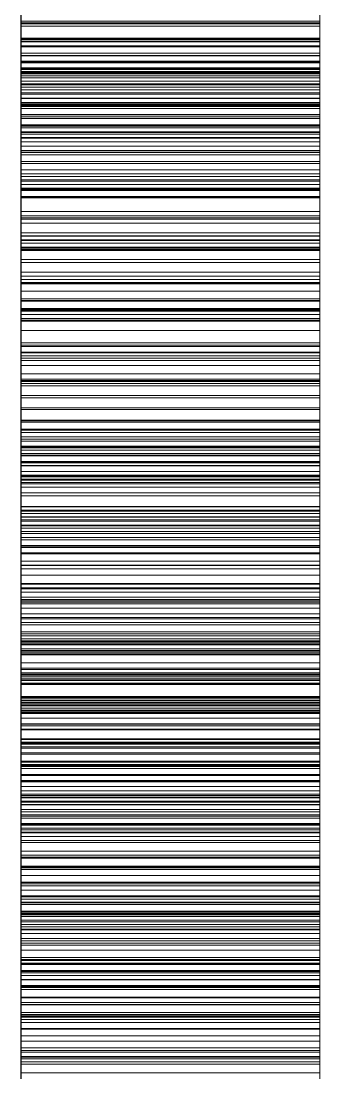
# Model space of a CAD drawing. Header units: millimetres. Extents: x 38 to 970, y 105 to 390.
# Drawn here: x 225 to 225.2, y 299.144 to 299.849 of the extents above; entities that cross this region are included whole.
import ezdxf

# ---------------------------------------------------------------- set-up
doc = ezdxf.new("R2010")
doc.units = ezdxf.units.MM
doc.linetypes.add('WP_HIDDEN', pattern=[2.3, 1.5, -0.8])
doc.layers.add('HIDDEN', color=7, linetype='WP_HIDDEN', lineweight=13)
doc.layers.add('VISIBLE', color=7, linetype='CONTINUOUS', lineweight=25)

msp = doc.modelspace()

# ---------------------------------------------------------------- linework, layer by layer
at = {"layer": 'HIDDEN', "ltscale": 1.428571}
for p, q in [((225, 298.32166), (225, 299.99883)), ((225, 299.99883), (225, 299.80091)), ((225.2, 299.99883), (225.2, 298.32166)), ((225.2, 299.80091), (225.2, 299.99883)), ((225, 299.97595), (225, 299.77917)), ((225, 299.11448), (225, 299.97595)), ((225.2, 299.97595), (225.2, 299.11448)), ((225.2, 299.77917), (225.2, 299.97595)), ((225, 299.87813), (225, 299.84537)), ((225, 299.8477), (225, 299.87261)), ((225.2, 299.84537), (225.2, 299.87813)), ((225.2, 299.87261), (225.2, 299.8477)), ((225, 299.87011), (225, 299.84692)), ((225.2, 299.84692), (225.2, 299.87011)), ((225, 299.85664), (225, 299.82206)), ((225, 299.8546), (225, 299.83508)), ((225.2, 299.82206), (225.2, 299.85664)), ((225.2, 299.83508), (225.2, 299.8546)), ((225, 299.81499), (225, 299.8489)), ((225, 299.8489), (225.2, 299.8489)), ((225, 299.82093), (225, 299.8477)), ((225, 299.8477), (225.2, 299.8477)), ((225, 299.84692), (225, 299.82156)), ((225, 299.84692), (225.2, 299.84692)), ((225, 299.84537), (225, 299.81088)), ((225, 299.84537), (225.2, 299.84537)), ((225.2, 299.8489), (225.2, 299.81499)), ((225.2, 299.8477), (225.2, 299.82093)), ((225.2, 299.82156), (225.2, 299.84692)), ((225.2, 299.81088), (225.2, 299.84537)), ((225, 299.83752), (225, 299.83688)), ((225, 299.83752), (225.2, 299.83752)), ((225, 299.8362), (225, 299.83752)), ((225.2, 299.83688), (225.2, 299.83752)), ((225.2, 299.83752), (225.2, 299.8362)), ((225, 299.83688), (225, 299.83499)), ((225, 299.83688), (225.2, 299.83688)), ((225, 299.83637), (225, 299.83519)), ((225, 299.83637), (225.2, 299.83637)), ((225, 299.83517), (225, 299.83637)), ((225, 299.8362), (225.2, 299.8362)), ((225, 299.83226), (225, 299.8362)), ((225, 299.83519), (225, 299.83165)), ((225, 299.83519), (225.2, 299.83519)), ((225, 299.83517), (225.2, 299.83517)), ((225, 299.83155), (225, 299.83517)), ((225, 299.83508), (225, 299.81413)), ((225, 299.83508), (225.2, 299.83508)), ((225, 299.83499), (225, 299.83182)), ((225, 299.83499), (225.2, 299.83499)), ((225, 299.83226), (225.2, 299.83226)), ((225, 299.82569), (225, 299.83226)), ((225, 299.83182), (225, 299.8274)), ((225, 299.83182), (225.2, 299.83182)), ((225, 299.83165), (225, 299.82575)), ((225, 299.83165), (225.2, 299.83165)), ((225, 299.83155), (225.2, 299.83155)), ((225, 299.82551), (225, 299.83155)), ((225.2, 299.83499), (225.2, 299.83688)), ((225.2, 299.83519), (225.2, 299.83637)), ((225.2, 299.83637), (225.2, 299.83517)), ((225.2, 299.8362), (225.2, 299.83226)), ((225.2, 299.83165), (225.2, 299.83519)), ((225.2, 299.83517), (225.2, 299.83155)), ((225.2, 299.81413), (225.2, 299.83508)), ((225.2, 299.83182), (225.2, 299.83499)), ((225.2, 299.83226), (225.2, 299.82569)), ((225.2, 299.8274), (225.2, 299.83182)), ((225.2, 299.82575), (225.2, 299.83165)), ((225.2, 299.83155), (225.2, 299.82551)), ((225, 299.8274), (225, 299.82171)), ((225, 299.8274), (225.2, 299.8274)), ((225, 299.82575), (225, 299.81749)), ((225, 299.82575), (225.2, 299.82575)), ((225, 299.82569), (225.2, 299.82569)), ((225, 299.81649), (225, 299.82569)), ((225, 299.82551), (225.2, 299.82551)), ((225, 299.81707), (225, 299.82551)), ((225.2, 299.82171), (225.2, 299.8274)), ((225.2, 299.81749), (225.2, 299.82575)), ((225.2, 299.82569), (225.2, 299.81649)), ((225.2, 299.82551), (225.2, 299.81707)), ((225, 299.82206), (225, 299.78475)), ((225, 299.82206), (225.2, 299.82206)), ((225, 299.82171), (225, 299.81475)), ((225, 299.82171), (225.2, 299.82171)), ((225, 299.82156), (225, 299.79404)), ((225, 299.82156), (225.2, 299.82156)), ((225, 299.79233), (225, 299.82093)), ((225, 299.82093), (225.2, 299.82093)), ((225, 299.81749), (225, 299.80688)), ((225, 299.81749), (225.2, 299.81749)), ((225, 299.81707), (225.2, 299.81707)), ((225, 299.80621), (225, 299.81707)), ((225, 299.81649), (225.2, 299.81649)), ((225, 299.80467), (225, 299.81649)), ((225.2, 299.78475), (225.2, 299.82206)), ((225.2, 299.81475), (225.2, 299.82171)), ((225.2, 299.79404), (225.2, 299.82156)), ((225.2, 299.82093), (225.2, 299.79233)), ((225.2, 299.80688), (225.2, 299.81749)), ((225.2, 299.81707), (225.2, 299.80621)), ((225.2, 299.81649), (225.2, 299.80467)), ((225, 299.77926), (225, 299.81499)), ((225, 299.81499), (225.2, 299.81499)), ((225, 299.81475), (225, 299.80653)), ((225, 299.81475), (225.2, 299.81475)), ((225, 299.81413), (225, 299.79172)), ((225, 299.81413), (225.2, 299.81413)), ((225, 299.81349), (225, 299.25863)), ((225, 299.81349), (225.2, 299.81349)), ((225, 299.81229), (225, 299.81349)), ((225, 299.81229), (225.2, 299.81229)), ((225, 299.8087), (225, 299.81229)), ((225, 299.81088), (225, 299.77466)), ((225, 299.81088), (225.2, 299.81088)), ((225.2, 299.81499), (225.2, 299.77926)), ((225.2, 299.80653), (225.2, 299.81475)), ((225.2, 299.79172), (225.2, 299.81413)), ((225.2, 299.25863), (225.2, 299.81349)), ((225.2, 299.81349), (225.2, 299.81229)), ((225.2, 299.81229), (225.2, 299.8087)), ((225.2, 299.77466), (225.2, 299.81088)), ((225, 299.8087), (225.2, 299.8087)), ((225, 299.80271), (225, 299.8087)), ((225, 299.80688), (225, 299.7939)), ((225, 299.80688), (225.2, 299.80688)), ((225, 299.80653), (225, 299.79705)), ((225, 299.80653), (225.2, 299.80653)), ((225, 299.80621), (225.2, 299.80621)), ((225, 299.79293), (225, 299.80621)), ((225, 299.80467), (225.2, 299.80467)), ((225, 299.79022), (225, 299.80467)), ((225, 299.80271), (225.2, 299.80271)), ((225, 299.79433), (225, 299.80271)), ((225.2, 299.8087), (225.2, 299.80271)), ((225.2, 299.7939), (225.2, 299.80688)), ((225.2, 299.79705), (225.2, 299.80653)), ((225.2, 299.80621), (225.2, 299.79293)), ((225.2, 299.80467), (225.2, 299.79022)), ((225.2, 299.80271), (225.2, 299.79433)), ((225, 299.80091), (225, 298.32166)), ((225, 299.80091), (225.2, 299.80091)), ((225, 299.80091), (225, 299.20143)), ((225, 299.79998), (225, 299.80091)), ((225, 299.79998), (225.2, 299.79998)), ((225, 299.79719), (225, 299.79998)), ((225, 299.79719), (225.2, 299.79719)), ((225, 299.79254), (225, 299.79719)), ((225, 299.79705), (225, 299.7863)), ((225, 299.79705), (225.2, 299.79705)), ((225.2, 298.32166), (225.2, 299.80091)), ((225.2, 299.20143), (225.2, 299.80091)), ((225.2, 299.80091), (225.2, 299.79998)), ((225.2, 299.79998), (225.2, 299.79719)), ((225.2, 299.79719), (225.2, 299.79254)), ((225.2, 299.7863), (225.2, 299.79705)), ((225, 299.79433), (225.2, 299.79433)), ((225, 299.78355), (225, 299.79433)), ((225, 299.79404), (225, 299.76507)), ((225, 299.79404), (225.2, 299.79404)), ((225, 299.7939), (225, 299.77856)), ((225, 299.7939), (225.2, 299.7939)), ((225, 299.79293), (225.2, 299.79293)), ((225, 299.77725), (225, 299.79293)), ((225, 299.79254), (225.2, 299.79254)), ((225, 299.78603), (225, 299.79254)), ((225, 299.76209), (225, 299.79233)), ((225, 299.79233), (225.2, 299.79233)), ((225, 299.79172), (225, 299.76786)), ((225, 299.79172), (225.2, 299.79172)), ((225, 299.79022), (225.2, 299.79022)), ((225, 299.77314), (225, 299.79022)), ((225.2, 299.79433), (225.2, 299.78355)), ((225.2, 299.76507), (225.2, 299.79404)), ((225.2, 299.77856), (225.2, 299.7939)), ((225.2, 299.79293), (225.2, 299.77725)), ((225.2, 299.79254), (225.2, 299.78603)), ((225.2, 299.79233), (225.2, 299.76209)), ((225.2, 299.76786), (225.2, 299.79172)), ((225.2, 299.79022), (225.2, 299.77314)), ((225, 299.7863), (225, 299.77428)), ((225, 299.7863), (225.2, 299.7863)), ((225, 299.78603), (225.2, 299.78603)), ((225, 299.77923), (225, 299.78603)), ((225, 299.78475), (225, 299.7447)), ((225, 299.78475), (225.2, 299.78475)), ((225, 299.78355), (225.2, 299.78355)), ((225, 299.77037), (225, 299.78355)), ((225.2, 299.77428), (225.2, 299.7863)), ((225.2, 299.78603), (225.2, 299.77923)), ((225.2, 299.7447), (225.2, 299.78475)), ((225.2, 299.78355), (225.2, 299.77037)), ((225, 299.7417), (225, 299.77926)), ((225, 299.77926), (225.2, 299.77926)), ((225, 299.77923), (225.2, 299.77923)), ((225, 299.77084), (225, 299.77923)), ((225, 299.77917), (225, 299.32842)), ((225, 299.77917), (225.2, 299.77917)), ((225, 299.77856), (225, 299.76086)), ((225, 299.77856), (225.2, 299.77856)), ((225, 299.77725), (225.2, 299.77725)), ((225, 299.75915), (225, 299.77725)), ((225, 299.77466), (225, 299.7367)), ((225, 299.77466), (225.2, 299.77466)), ((225, 299.77428), (225, 299.761)), ((225, 299.77428), (225.2, 299.77428)), ((225.2, 299.77926), (225.2, 299.7417)), ((225.2, 299.77923), (225.2, 299.77084)), ((225.2, 299.32842), (225.2, 299.77917)), ((225.2, 299.76086), (225.2, 299.77856)), ((225.2, 299.77725), (225.2, 299.75915)), ((225.2, 299.7367), (225.2, 299.77466)), ((225.2, 299.761), (225.2, 299.77428)), ((225, 299.77314), (225.2, 299.77314)), ((225, 299.75343), (225, 299.77314)), ((225, 299.77084), (225.2, 299.77084)), ((225, 299.76086), (225, 299.77084)), ((225, 299.77037), (225.2, 299.77037)), ((225, 299.7548), (225, 299.77037)), ((225, 299.76786), (225, 299.74256)), ((225, 299.76786), (225.2, 299.76786)), ((225.2, 299.77314), (225.2, 299.75343)), ((225.2, 299.77084), (225.2, 299.76086)), ((225.2, 299.77037), (225.2, 299.7548)), ((225.2, 299.74256), (225.2, 299.76786)), ((225, 299.76507), (225, 299.73534)), ((225, 299.76507), (225.2, 299.76507)), ((225, 299.73043), (225, 299.76209)), ((225, 299.76209), (225.2, 299.76209)), ((225, 299.761), (225, 299.74646)), ((225, 299.761), (225.2, 299.761)), ((225, 299.76086), (225.2, 299.76086)), ((225, 299.74928), (225, 299.76086)), ((225, 299.76086), (225, 299.74152)), ((225, 299.76086), (225.2, 299.76086)), ((225.2, 299.73534), (225.2, 299.76507)), ((225.2, 299.76209), (225.2, 299.73043)), ((225.2, 299.74646), (225.2, 299.761)), ((225.2, 299.76086), (225.2, 299.74928)), ((225.2, 299.74152), (225.2, 299.76086)), ((225, 299.75915), (225.2, 299.75915)), ((225, 299.73928), (225, 299.75915)), ((225, 299.7548), (225.2, 299.7548)), ((225, 299.73684), (225, 299.7548)), ((225, 299.75343), (225.2, 299.75343)), ((225, 299.73133), (225, 299.75343)), ((225.2, 299.75915), (225.2, 299.73928)), ((225.2, 299.7548), (225.2, 299.73684)), ((225.2, 299.75343), (225.2, 299.73133)), ((225, 299.74928), (225.2, 299.74928)), ((225, 299.73612), (225, 299.74928)), ((225, 299.74646), (225, 299.73065)), ((225, 299.74646), (225.2, 299.74646)), ((225.2, 299.74928), (225.2, 299.73612)), ((225.2, 299.73065), (225.2, 299.74646)), ((225, 299.7447), (225, 299.70191)), ((225, 299.7447), (225.2, 299.7447)), ((225, 299.74256), (225, 299.71621)), ((225, 299.74256), (225.2, 299.74256)), ((225, 299.70232), (225, 299.7417)), ((225, 299.7417), (225.2, 299.7417)), ((225, 299.74152), (225, 299.72125)), ((225, 299.74152), (225.2, 299.74152)), ((225, 299.73928), (225.2, 299.73928)), ((225, 299.71828), (225, 299.73928)), ((225.2, 299.70191), (225.2, 299.7447)), ((225.2, 299.71621), (225.2, 299.74256)), ((225.2, 299.7417), (225.2, 299.70232)), ((225.2, 299.72125), (225.2, 299.74152)), ((225.2, 299.73928), (225.2, 299.71828)), ((225, 299.73684), (225.2, 299.73684)), ((225, 299.71702), (225, 299.73684)), ((225, 299.7367), (225, 299.697)), ((225, 299.7367), (225.2, 299.7367)), ((225, 299.73612), (225.2, 299.73612)), ((225, 299.72136), (225, 299.73612)), ((225, 299.73534), (225, 299.70486)), ((225, 299.73534), (225.2, 299.73534)), ((225, 299.73133), (225.2, 299.73133)), ((225, 299.70709), (225, 299.73133)), ((225.2, 299.73684), (225.2, 299.71702)), ((225.2, 299.697), (225.2, 299.7367)), ((225.2, 299.73612), (225.2, 299.72136)), ((225.2, 299.70486), (225.2, 299.73534)), ((225.2, 299.73133), (225.2, 299.70709)), ((225, 299.73065), (225, 299.71357)), ((225, 299.73065), (225.2, 299.73065)), ((225, 299.69736), (225, 299.73043)), ((225, 299.73043), (225.2, 299.73043)), ((225.2, 299.71357), (225.2, 299.73065)), ((225.2, 299.73043), (225.2, 299.69736)), ((225, 299.72136), (225.2, 299.72136)), ((225, 299.70501), (225, 299.72136)), ((225, 299.72125), (225, 299.70005)), ((225, 299.72125), (225.2, 299.72125)), ((225, 299.71828), (225.2, 299.71828)), ((225, 299.69616), (225, 299.71828)), ((225.2, 299.72136), (225.2, 299.70501)), ((225.2, 299.70005), (225.2, 299.72125)), ((225.2, 299.71828), (225.2, 299.69616)), ((225, 299.71702), (225.2, 299.71702)), ((225, 299.69587), (225, 299.71702)), ((225, 299.71621), (225, 299.68922)), ((225, 299.71621), (225.2, 299.71621)), ((225, 299.71357), (225, 299.69524)), ((225, 299.71357), (225.2, 299.71357)), ((225.2, 299.71702), (225.2, 299.69587)), ((225.2, 299.68922), (225.2, 299.71621)), ((225.2, 299.69524), (225.2, 299.71357)), ((225, 299.70709), (225.2, 299.70709)), ((225, 299.68071), (225, 299.70709)), ((225, 299.70501), (225.2, 299.70501)), ((225, 299.68707), (225, 299.70501)), ((225, 299.70486), (225, 299.67363)), ((225, 299.70486), (225.2, 299.70486)), ((225.2, 299.70709), (225.2, 299.68071)), ((225.2, 299.70501), (225.2, 299.68707)), ((225.2, 299.67363), (225.2, 299.70486)), ((225, 299.66112), (225, 299.70232)), ((225, 299.70232), (225.2, 299.70232)), ((225, 299.70191), (225, 299.65639)), ((225, 299.70191), (225.2, 299.70191)), ((225, 299.70005), (225, 299.67792)), ((225, 299.70005), (225.2, 299.70005)), ((225, 299.66287), (225, 299.69736)), ((225, 299.69736), (225.2, 299.69736)), ((225, 299.697), (225, 299.65558)), ((225, 299.697), (225.2, 299.697)), ((225, 299.69616), (225.2, 299.69616)), ((225, 299.67292), (225, 299.69616)), ((225.2, 299.70232), (225.2, 299.66112)), ((225.2, 299.65639), (225.2, 299.70191)), ((225.2, 299.67792), (225.2, 299.70005)), ((225.2, 299.69736), (225.2, 299.66287)), ((225.2, 299.65558), (225.2, 299.697)), ((225.2, 299.69616), (225.2, 299.67292)), ((225, 299.69587), (225.2, 299.69587)), ((225, 299.6734), (225, 299.69587)), ((225, 299.69524), (225, 299.67563)), ((225, 299.69524), (225.2, 299.69524)), ((225, 299.68922), (225, 299.66158)), ((225, 299.68922), (225.2, 299.68922)), ((225.2, 299.69587), (225.2, 299.6734)), ((225.2, 299.67563), (225.2, 299.69524)), ((225.2, 299.66158), (225.2, 299.68922)), ((225, 299.68707), (225.2, 299.68707)), ((225, 299.66787), (225, 299.68707)), ((225.2, 299.68707), (225.2, 299.66787)), ((225, 299.68071), (225.2, 299.68071)), ((225, 299.65218), (225, 299.68071)), ((225, 299.67792), (225, 299.65486)), ((225, 299.67792), (225.2, 299.67792)), ((225, 299.67563), (225, 299.65455)), ((225, 299.67563), (225.2, 299.67563)), ((225.2, 299.68071), (225.2, 299.65218)), ((225.2, 299.65486), (225.2, 299.67792)), ((225.2, 299.65455), (225.2, 299.67563)), ((225, 299.67363), (225, 299.64165)), ((225, 299.67363), (225.2, 299.67363)), ((225, 299.6734), (225.2, 299.6734)), ((225, 299.64961), (225, 299.6734)), ((225, 299.67292), (225.2, 299.67292)), ((225, 299.64854), (225, 299.67292)), ((225.2, 299.64165), (225.2, 299.67363)), ((225.2, 299.6734), (225.2, 299.64961)), ((225.2, 299.67292), (225.2, 299.64854)), ((225, 299.66787), (225.2, 299.66787)), ((225, 299.64771), (225, 299.66787)), ((225, 299.62696), (225, 299.66287)), ((225, 299.66287), (225.2, 299.66287)), ((225, 299.66158), (225, 299.6333)), ((225, 299.66158), (225.2, 299.66158)), ((225, 299.61809), (225, 299.66112)), ((225, 299.66112), (225.2, 299.66112)), ((225.2, 299.66787), (225.2, 299.64771)), ((225.2, 299.66287), (225.2, 299.62696)), ((225.2, 299.6333), (225.2, 299.66158)), ((225.2, 299.66112), (225.2, 299.61809)), ((225, 299.65639), (225, 299.60813)), ((225, 299.65639), (225.2, 299.65639)), ((225, 299.65558), (225, 299.61242)), ((225, 299.65558), (225.2, 299.65558)), ((225, 299.65486), (225, 299.63087)), ((225, 299.65486), (225.2, 299.65486)), ((225, 299.65455), (225, 299.63178)), ((225, 299.65455), (225.2, 299.65455)), ((225.2, 299.60813), (225.2, 299.65639)), ((225.2, 299.61242), (225.2, 299.65558)), ((225.2, 299.63087), (225.2, 299.65486)), ((225.2, 299.63178), (225.2, 299.65455)), ((225, 299.65218), (225.2, 299.65218)), ((225, 299.62151), (225, 299.65218)), ((225, 299.64961), (225.2, 299.64961)), ((225, 299.62449), (225, 299.64961)), ((225, 299.64854), (225.2, 299.64854)), ((225, 299.62304), (225, 299.64854)), ((225, 299.64771), (225.2, 299.64771)), ((225, 299.62661), (225, 299.64771)), ((225.2, 299.65218), (225.2, 299.62151)), ((225.2, 299.64961), (225.2, 299.62449)), ((225.2, 299.64854), (225.2, 299.62304)), ((225.2, 299.64771), (225.2, 299.62661)), ((225, 299.64165), (225, 299.60892)), ((225, 299.64165), (225.2, 299.64165)), ((225.2, 299.60892), (225.2, 299.64165)), ((225, 299.6333), (225, 299.60438)), ((225, 299.6333), (225.2, 299.6333)), ((225.2, 299.60438), (225.2, 299.6333)), ((225, 299.63178), (225, 299.60731)), ((225, 299.63178), (225.2, 299.63178)), ((225, 299.63087), (225, 299.60595)), ((225, 299.63087), (225.2, 299.63087)), ((225, 299.58964), (225, 299.62696)), ((225, 299.62696), (225.2, 299.62696)), ((225, 299.62661), (225.2, 299.62661)), ((225, 299.60456), (225, 299.62661)), ((225.2, 299.60731), (225.2, 299.63178)), ((225.2, 299.60595), (225.2, 299.63087)), ((225.2, 299.62696), (225.2, 299.58964)), ((225.2, 299.62661), (225.2, 299.60456)), ((225, 299.62449), (225.2, 299.62449)), ((225, 299.59805), (225, 299.62449)), ((225, 299.62304), (225.2, 299.62304)), ((225, 299.59642), (225, 299.62304)), ((225, 299.62151), (225.2, 299.62151)), ((225, 299.58869), (225, 299.62151)), ((225.2, 299.62449), (225.2, 299.59805)), ((225.2, 299.62304), (225.2, 299.59642)), ((225.2, 299.62151), (225.2, 299.58869)), ((225, 299.57324), (225, 299.61809)), ((225, 299.61809), (225.2, 299.61809)), ((225, 299.61242), (225, 299.56752)), ((225, 299.61242), (225.2, 299.61242)), ((225.2, 299.61809), (225.2, 299.57324)), ((225.2, 299.56752), (225.2, 299.61242)), ((225, 299.60892), (225, 299.57544)), ((225, 299.60892), (225.2, 299.60892)), ((225, 299.60813), (225, 299.55768)), ((225, 299.60813), (225.2, 299.60813)), ((225, 299.60731), (225, 299.58114)), ((225, 299.60731), (225.2, 299.60731)), ((225, 299.60595), (225, 299.58011)), ((225, 299.60595), (225.2, 299.60595)), ((225, 299.60456), (225.2, 299.60456)), ((225, 299.58156), (225, 299.60456)), ((225.2, 299.57544), (225.2, 299.60892)), ((225.2, 299.55768), (225.2, 299.60813)), ((225.2, 299.58114), (225.2, 299.60731)), ((225.2, 299.58011), (225.2, 299.60595)), ((225.2, 299.60456), (225.2, 299.58156)), ((225, 299.60438), (225, 299.57481)), ((225, 299.60438), (225.2, 299.60438)), ((225, 299.59805), (225.2, 299.59805)), ((225, 299.57029), (225, 299.59805)), ((225.2, 299.57481), (225.2, 299.60438)), ((225.2, 299.59805), (225.2, 299.57029)), ((225, 299.59642), (225.2, 299.59642)), ((225, 299.56867), (225, 299.59642)), ((225.2, 299.59642), (225.2, 299.56867)), ((225, 299.5509), (225, 299.58964)), ((225, 299.58964), (225.2, 299.58964)), ((225, 299.58869), (225.2, 299.58869)), ((225, 299.55372), (225, 299.58869)), ((225.2, 299.58964), (225.2, 299.5509)), ((225.2, 299.58869), (225.2, 299.55372)), ((225, 299.58156), (225.2, 299.58156)), ((225, 299.55762), (225, 299.58156)), ((225, 299.58114), (225, 299.55329)), ((225, 299.58114), (225.2, 299.58114)), ((225, 299.58011), (225, 299.55104)), ((225, 299.58011), (225.2, 299.58011)), ((225.2, 299.58156), (225.2, 299.55762)), ((225.2, 299.55329), (225.2, 299.58114)), ((225.2, 299.55104), (225.2, 299.58011)), ((225, 299.57544), (225, 299.54121)), ((225, 299.57544), (225.2, 299.57544)), ((225, 299.57481), (225, 299.5446)), ((225, 299.57481), (225.2, 299.57481)), ((225, 299.54346), (225, 299.57324)), ((225, 299.57324), (225.2, 299.57324)), ((225, 299.57029), (225.2, 299.57029)), ((225, 299.54121), (225, 299.57029)), ((225.2, 299.54121), (225.2, 299.57544)), ((225.2, 299.5446), (225.2, 299.57481)), ((225.2, 299.57324), (225.2, 299.54346)), ((225.2, 299.57029), (225.2, 299.54121)), ((225, 299.56867), (225.2, 299.56867)), ((225, 299.54202), (225, 299.56867)), ((225, 299.56752), (225, 299.53882)), ((225, 299.56752), (225.2, 299.56752)), ((225, 299.56409), (225, 299.56341)), ((225, 299.56284), (225, 299.56409)), ((225, 299.56409), (225.2, 299.56409)), ((225, 299.56341), (225, 299.56137)), ((225, 299.56341), (225.2, 299.56341)), ((225, 299.55908), (225, 299.56284)), ((225, 299.56284), (225.2, 299.56284)), ((225.2, 299.56867), (225.2, 299.54202)), ((225.2, 299.53882), (225.2, 299.56752)), ((225.2, 299.56341), (225.2, 299.56409)), ((225.2, 299.56409), (225.2, 299.56284)), ((225.2, 299.56137), (225.2, 299.56341)), ((225.2, 299.56284), (225.2, 299.55908)), ((225, 299.56137), (225, 299.55798)), ((225, 299.56137), (225.2, 299.56137)), ((225, 299.55283), (225, 299.55908)), ((225, 299.55908), (225.2, 299.55908)), ((225, 299.55798), (225, 299.55322)), ((225, 299.55798), (225.2, 299.55798)), ((225, 299.55768), (225, 299.50556)), ((225, 299.55768), (225.2, 299.55768)), ((225, 299.55762), (225.2, 299.55762)), ((225, 299.53273), (225, 299.55762)), ((225.2, 299.55798), (225.2, 299.56137)), ((225.2, 299.55908), (225.2, 299.55283)), ((225.2, 299.55322), (225.2, 299.55798)), ((225.2, 299.50556), (225.2, 299.55768)), ((225.2, 299.55762), (225.2, 299.53273)), ((225, 299.55372), (225.2, 299.55372)), ((225, 299.51661), (225, 299.55372)), ((225, 299.55329), (225, 299.52373)), ((225, 299.55329), (225.2, 299.55329)), ((225, 299.55322), (225, 299.54711)), ((225, 299.55322), (225.2, 299.55322)), ((225, 299.54407), (225, 299.55283)), ((225, 299.55283), (225.2, 299.55283)), ((225, 299.55104), (225, 299.52333)), ((225, 299.55104), (225.2, 299.55104)), ((225, 299.51075), (225, 299.5509)), ((225, 299.5509), (225.2, 299.5509)), ((225.2, 299.55372), (225.2, 299.51661)), ((225.2, 299.52373), (225.2, 299.55329)), ((225.2, 299.54711), (225.2, 299.55322)), ((225.2, 299.55283), (225.2, 299.54407)), ((225.2, 299.52333), (225.2, 299.55104)), ((225.2, 299.5509), (225.2, 299.51075)), ((225, 299.54711), (225, 299.53963)), ((225, 299.54711), (225.2, 299.54711)), ((225, 299.5446), (225, 299.51375)), ((225, 299.5446), (225.2, 299.5446)), ((225, 299.53281), (225, 299.54407)), ((225, 299.54407), (225.2, 299.54407)), ((225, 299.51475), (225, 299.54346)), ((225, 299.54346), (225.2, 299.54346)), ((225, 299.54202), (225.2, 299.54202)), ((225, 299.51643), (225, 299.54202)), ((225, 299.54121), (225, 299.49747)), ((225, 299.54121), (225.2, 299.54121)), ((225, 299.52109), (225, 299.54121)), ((225.2, 299.53963), (225.2, 299.54711)), ((225.2, 299.51375), (225.2, 299.5446)), ((225.2, 299.54407), (225.2, 299.53281)), ((225.2, 299.54346), (225.2, 299.51475)), ((225.2, 299.54202), (225.2, 299.51643)), ((225.2, 299.49747), (225.2, 299.54121)), ((225.2, 299.54121), (225.2, 299.52109)), ((225, 299.53963), (225, 299.5308)), ((225, 299.53963), (225.2, 299.53963)), ((225, 299.53882), (225, 299.51107)), ((225, 299.53882), (225.2, 299.53882)), ((225, 299.53663), (225, 298.4864)), ((225, 299.39019), (225, 299.53663)), ((225, 299.53663), (225.2, 299.53663)), ((225.2, 299.5308), (225.2, 299.53963)), ((225.2, 299.51107), (225.2, 299.53882)), ((225.2, 298.4864), (225.2, 299.53663)), ((225.2, 299.53663), (225.2, 299.39019)), ((225, 299.51904), (225, 299.53281)), ((225, 299.53281), (225.2, 299.53281)), ((225, 299.53273), (225.2, 299.53273)), ((225, 299.50689), (225, 299.53273)), ((225, 299.5308), (225, 299.52062)), ((225, 299.5308), (225.2, 299.5308)), ((225.2, 299.53281), (225.2, 299.51904)), ((225.2, 299.53273), (225.2, 299.50689)), ((225.2, 299.52062), (225.2, 299.5308)), ((225, 299.52373), (225, 299.49249)), ((225, 299.52373), (225.2, 299.52373)), ((225, 299.52333), (225, 299.49698)), ((225, 299.52333), (225.2, 299.52333)), ((225, 299.52109), (225.2, 299.52109)), ((225, 299.50135), (225, 299.52109)), ((225, 299.52062), (225, 299.50907)), ((225, 299.52062), (225.2, 299.52062)), ((225.2, 299.49249), (225.2, 299.52373)), ((225.2, 299.49698), (225.2, 299.52333)), ((225.2, 299.52109), (225.2, 299.50135)), ((225.2, 299.50907), (225.2, 299.52062)), ((225, 299.50278), (225, 299.51904)), ((225, 299.51904), (225.2, 299.51904)), ((225, 299.51661), (225.2, 299.51661)), ((225, 299.47762), (225, 299.51661)), ((225, 299.51643), (225.2, 299.51643)), ((225, 299.4919), (225, 299.51643)), ((225, 299.48712), (225, 299.51475)), ((225, 299.51475), (225.2, 299.51475)), ((225, 299.51375), (225, 299.46129)), ((225, 299.51375), (225.2, 299.51375)), ((225.2, 299.51904), (225.2, 299.50278)), ((225.2, 299.51661), (225.2, 299.47762)), ((225.2, 299.51643), (225.2, 299.4919)), ((225.2, 299.51475), (225.2, 299.48712)), ((225.2, 299.46129), (225.2, 299.51375)), ((225, 299.51107), (225, 299.48426)), ((225, 299.51107), (225.2, 299.51107)), ((225, 299.46918), (225, 299.51075)), ((225, 299.51075), (225.2, 299.51075)), ((225, 299.50907), (225, 299.49616)), ((225, 299.50907), (225.2, 299.50907)), ((225, 299.50689), (225.2, 299.50689)), ((225, 299.47158), (225, 299.50689)), ((225.2, 299.48426), (225.2, 299.51107)), ((225.2, 299.51075), (225.2, 299.46918)), ((225.2, 299.49616), (225.2, 299.50907)), ((225.2, 299.50689), (225.2, 299.47158)), ((225, 299.50556), (225, 299.45178)), ((225, 299.50556), (225.2, 299.50556)), ((225, 299.48401), (225, 299.50278)), ((225, 299.50278), (225.2, 299.50278)), ((225, 299.50135), (225.2, 299.50135)), ((225, 299.48198), (225, 299.50135)), ((225.2, 299.45178), (225.2, 299.50556)), ((225.2, 299.50278), (225.2, 299.48401)), ((225.2, 299.50135), (225.2, 299.48198)), ((225, 299.49747), (225, 299.45548)), ((225, 299.49747), (225.2, 299.49747)), ((225, 299.49698), (225, 299.47199)), ((225, 299.49698), (225.2, 299.49698)), ((225, 299.49616), (225, 299.4819)), ((225, 299.49616), (225.2, 299.49616)), ((225, 299.49249), (225, 299.45955)), ((225, 299.49249), (225.2, 299.49249)), ((225, 299.4919), (225.2, 299.4919)), ((225, 299.46842), (225, 299.4919)), ((225.2, 299.45548), (225.2, 299.49747)), ((225.2, 299.47199), (225.2, 299.49698)), ((225.2, 299.4819), (225.2, 299.49616)), ((225.2, 299.45955), (225.2, 299.49249)), ((225.2, 299.4919), (225.2, 299.46842)), ((225, 299.46055), (225, 299.48712)), ((225, 299.48712), (225.2, 299.48712)), ((225.2, 299.48712), (225.2, 299.46055)), ((225, 299.48426), (225, 299.45841)), ((225, 299.48426), (225.2, 299.48426)), ((225, 299.46294), (225, 299.48401)), ((225, 299.48401), (225.2, 299.48401)), ((225, 299.48198), (225.2, 299.48198)), ((225, 299.46298), (225, 299.48198)), ((225, 299.4819), (225, 299.46627)), ((225, 299.4819), (225.2, 299.4819)), ((225, 299.47762), (225.2, 299.47762)), ((225, 299.43699), (225, 299.47762)), ((225.2, 299.45841), (225.2, 299.48426)), ((225.2, 299.48401), (225.2, 299.46294)), ((225.2, 299.48198), (225.2, 299.46298)), ((225.2, 299.46627), (225.2, 299.4819)), ((225.2, 299.47762), (225.2, 299.43699)), ((225, 299.47199), (225, 299.44836)), ((225, 299.47199), (225.2, 299.47199)), ((225, 299.47158), (225.2, 299.47158)), ((225, 299.43832), (225, 299.47158)), ((225.2, 299.44836), (225.2, 299.47199)), ((225.2, 299.47158), (225.2, 299.43832)), ((225, 299.42619), (225, 299.46918)), ((225, 299.46918), (225.2, 299.46918)), ((225, 299.46842), (225.2, 299.46842)), ((225, 299.44599), (225, 299.46842)), ((225, 299.46627), (225, 299.44929)), ((225, 299.46627), (225.2, 299.46627)), ((225.2, 299.46918), (225.2, 299.42619)), ((225.2, 299.46842), (225.2, 299.44599)), ((225.2, 299.44929), (225.2, 299.46627)), ((225, 299.46298), (225.2, 299.46298)), ((225, 299.44437), (225, 299.46298)), ((225, 299.43978), (225, 299.46294)), ((225, 299.46294), (225.2, 299.46294)), ((225, 299.46129), (225, 299.41089)), ((225, 299.46129), (225.2, 299.46129)), ((225, 299.43506), (225, 299.46055)), ((225, 299.46055), (225.2, 299.46055)), ((225, 299.45955), (225, 299.42492)), ((225, 299.45955), (225.2, 299.45955)), ((225, 299.45841), (225, 299.4335)), ((225, 299.45841), (225.2, 299.45841)), ((225.2, 299.46298), (225.2, 299.44437)), ((225.2, 299.46294), (225.2, 299.43978)), ((225.2, 299.41089), (225.2, 299.46129)), ((225.2, 299.46055), (225.2, 299.43506)), ((225.2, 299.42492), (225.2, 299.45955)), ((225.2, 299.4335), (225.2, 299.45841)), ((225, 299.45548), (225, 299.41524)), ((225, 299.45548), (225.2, 299.45548)), ((225, 299.45178), (225, 299.39634)), ((225, 299.45178), (225.2, 299.45178)), ((225.2, 299.41524), (225.2, 299.45548)), ((225.2, 299.39634), (225.2, 299.45178)), ((225, 299.44929), (225, 299.43095)), ((225, 299.44929), (225.2, 299.44929)), ((225, 299.44836), (225, 299.42609)), ((225, 299.44836), (225.2, 299.44836)), ((225, 299.44599), (225.2, 299.44599)), ((225, 299.42462), (225, 299.44599)), ((225, 299.44437), (225.2, 299.44437)), ((225, 299.42612), (225, 299.44437)), ((225.2, 299.43095), (225.2, 299.44929)), ((225.2, 299.42609), (225.2, 299.44836)), ((225.2, 299.44599), (225.2, 299.42462)), ((225.2, 299.44437), (225.2, 299.42612)), ((225, 299.41453), (225, 299.43978)), ((225, 299.43978), (225.2, 299.43978)), ((225, 299.43832), (225.2, 299.43832)), ((225, 299.40709), (225, 299.43832)), ((225, 299.43699), (225.2, 299.43699)), ((225, 299.39474), (225, 299.43699)), ((225.2, 299.43978), (225.2, 299.41453)), ((225.2, 299.43832), (225.2, 299.40709)), ((225.2, 299.43699), (225.2, 299.39474)), ((225, 299.41064), (225, 299.43506)), ((225, 299.43506), (225.2, 299.43506)), ((225, 299.43367), (225, 299.43307)), ((225, 299.43202), (225, 299.43367)), ((225, 299.43367), (225.2, 299.43367)), ((225, 299.4335), (225, 299.40954)), ((225, 299.4335), (225.2, 299.4335)), ((225, 299.43307), (225, 299.43129)), ((225, 299.43307), (225.2, 299.43307)), ((225, 299.42709), (225, 299.43202)), ((225, 299.43202), (225.2, 299.43202)), ((225, 299.43129), (225, 299.42832)), ((225, 299.43129), (225.2, 299.43129)), ((225, 299.43095), (225, 299.41125)), ((225, 299.43095), (225.2, 299.43095)), ((225, 299.42832), (225, 299.42416)), ((225, 299.42832), (225.2, 299.42832)), ((225.2, 299.43506), (225.2, 299.41064)), ((225.2, 299.43307), (225.2, 299.43367)), ((225.2, 299.43367), (225.2, 299.43202)), ((225.2, 299.40954), (225.2, 299.4335)), ((225.2, 299.43129), (225.2, 299.43307)), ((225.2, 299.43202), (225.2, 299.42709)), ((225.2, 299.42832), (225.2, 299.43129)), ((225.2, 299.41125), (225.2, 299.43095)), ((225.2, 299.42416), (225.2, 299.42832)), ((225, 299.41887), (225, 299.42709)), ((225, 299.42709), (225.2, 299.42709)), ((225, 299.38178), (225, 299.42619)), ((225, 299.42619), (225.2, 299.42619)), ((225, 299.42612), (225.2, 299.42612)), ((225, 299.40826), (225, 299.42612)), ((225, 299.42609), (225, 299.40517)), ((225, 299.42609), (225.2, 299.42609)), ((225, 299.42492), (225, 299.38859)), ((225, 299.42492), (225.2, 299.42492)), ((225, 299.42462), (225.2, 299.42462)), ((225, 299.40431), (225, 299.42462)), ((225, 299.42416), (225, 299.41881)), ((225, 299.42416), (225.2, 299.42416)), ((225.2, 299.42709), (225.2, 299.41887)), ((225.2, 299.42619), (225.2, 299.38178)), ((225.2, 299.42612), (225.2, 299.40826)), ((225.2, 299.40517), (225.2, 299.42609)), ((225.2, 299.38859), (225.2, 299.42492)), ((225.2, 299.42462), (225.2, 299.40431)), ((225.2, 299.41881), (225.2, 299.42416)), ((225, 299.40735), (225, 299.41887)), ((225, 299.41887), (225.2, 299.41887)), ((225, 299.41881), (225, 299.41227)), ((225, 299.41881), (225.2, 299.41881)), ((225, 299.41524), (225, 299.37675)), ((225, 299.41524), (225.2, 299.41524)), ((225, 299.38719), (225, 299.41453)), ((225, 299.41453), (225.2, 299.41453)), ((225.2, 299.41887), (225.2, 299.40735)), ((225.2, 299.41227), (225.2, 299.41881)), ((225.2, 299.37675), (225.2, 299.41524)), ((225.2, 299.41453), (225.2, 299.38719)), ((225, 299.41227), (225, 299.40454)), ((225, 299.41227), (225.2, 299.41227)), ((225, 299.41125), (225, 299.39019)), ((225, 299.41125), (225.2, 299.41125)), ((225, 299.41089), (225, 299.36255)), ((225, 299.41089), (225.2, 299.41089)), ((225, 299.3873), (225, 299.41064)), ((225, 299.41064), (225.2, 299.41064)), ((225, 299.40954), (225, 299.38652)), ((225, 299.40954), (225.2, 299.40954)), ((225, 299.40826), (225.2, 299.40826)), ((225, 299.39077), (225, 299.40826)), ((225, 299.39255), (225, 299.40735)), ((225, 299.40735), (225.2, 299.40735)), ((225.2, 299.40454), (225.2, 299.41227)), ((225.2, 299.39019), (225.2, 299.41125)), ((225.2, 299.36255), (225.2, 299.41089)), ((225.2, 299.41064), (225.2, 299.3873)), ((225.2, 299.38652), (225.2, 299.40954)), ((225.2, 299.40826), (225.2, 299.39077)), ((225.2, 299.40735), (225.2, 299.39255)), ((225, 299.40709), (225.2, 299.40709)), ((225, 299.3779), (225, 299.40709)), ((225, 299.40517), (225, 299.38562)), ((225, 299.40517), (225.2, 299.40517)), ((225, 299.40454), (225, 299.39563)), ((225, 299.40454), (225.2, 299.40454)), ((225, 299.40431), (225.2, 299.40431)), ((225, 299.38505), (225, 299.40431)), ((225.2, 299.40709), (225.2, 299.3779)), ((225.2, 299.38562), (225.2, 299.40517)), ((225.2, 299.39563), (225.2, 299.40454)), ((225.2, 299.40431), (225.2, 299.38505)), ((225, 299.39634), (225, 299.33924)), ((225, 299.39634), (225.2, 299.39634)), ((225, 299.39563), (225, 299.38552)), ((225, 299.39563), (225.2, 299.39563)), ((225, 299.39474), (225.2, 299.39474)), ((225, 299.35087), (225, 299.39474)), ((225, 299.39363), (225, 299.39188)), ((225, 299.39363), (225.2, 299.39363)), ((225, 299.39186), (225, 299.39363)), ((225.2, 299.33924), (225.2, 299.39634)), ((225.2, 299.38552), (225.2, 299.39563)), ((225.2, 299.39474), (225.2, 299.35087)), ((225.2, 299.39188), (225.2, 299.39363)), ((225.2, 299.39363), (225.2, 299.39186)), ((225, 299.37446), (225, 299.39255)), ((225, 299.39255), (225.2, 299.39255)), ((225, 299.39188), (225, 299.38665)), ((225, 299.39188), (225.2, 299.39188)), ((225, 299.39186), (225.2, 299.39186)), ((225, 299.38655), (225, 299.39186)), ((225, 299.39077), (225.2, 299.39077)), ((225, 299.37405), (225, 299.39077)), ((225, 299.39019), (225.2, 299.39019)), ((225, 299.38859), (225, 299.35057)), ((225, 299.38859), (225.2, 299.38859)), ((225, 299.36502), (225, 299.3873)), ((225, 299.3873), (225.2, 299.3873)), ((225, 299.35776), (225, 299.38719)), ((225, 299.38719), (225.2, 299.38719)), ((225, 299.38665), (225, 299.37794)), ((225, 299.38665), (225.2, 299.38665)), ((225, 299.38655), (225.2, 299.38655)), ((225, 299.3777), (225, 299.38655)), ((225, 299.38652), (225, 299.36445)), ((225, 299.38652), (225.2, 299.38652)), ((225.2, 299.39255), (225.2, 299.37446)), ((225.2, 299.38665), (225.2, 299.39188)), ((225.2, 299.39186), (225.2, 299.38655)), ((225.2, 299.39077), (225.2, 299.37405)), ((225.2, 299.35057), (225.2, 299.38859)), ((225.2, 299.3873), (225.2, 299.36502)), ((225.2, 299.38719), (225.2, 299.35776)), ((225.2, 299.37794), (225.2, 299.38665)), ((225.2, 299.38655), (225.2, 299.3777)), ((225.2, 299.36445), (225.2, 299.38652)), ((225, 299.38562), (225.2, 299.38562)), ((225, 299.38562), (225, 299.36792)), ((225, 299.38552), (225, 299.37423)), ((225, 299.38552), (225.2, 299.38552)), ((225, 299.38505), (225.2, 299.38505)), ((225, 299.36748), (225, 299.38505)), ((225, 299.33596), (225, 299.38178)), ((225, 299.38178), (225.2, 299.38178)), ((225.2, 299.36792), (225.2, 299.38562)), ((225.2, 299.37423), (225.2, 299.38552)), ((225.2, 299.38505), (225.2, 299.36748)), ((225.2, 299.38178), (225.2, 299.33596)), ((225, 299.37794), (225, 299.36574)), ((225, 299.37794), (225.2, 299.37794)), ((225, 299.3779), (225.2, 299.3779)), ((225, 299.35074), (225, 299.3779)), ((225, 299.3777), (225.2, 299.3777)), ((225, 299.36531), (225, 299.3777)), ((225, 299.37675), (225, 299.34002)), ((225, 299.37675), (225.2, 299.37675)), ((225, 299.35308), (225, 299.37446)), ((225, 299.37446), (225.2, 299.37446)), ((225, 299.37423), (225, 299.36175)), ((225, 299.37423), (225.2, 299.37423)), ((225, 299.37405), (225.2, 299.37405)), ((225, 299.35852), (225, 299.37405)), ((225.2, 299.36574), (225.2, 299.37794)), ((225.2, 299.3779), (225.2, 299.35074)), ((225.2, 299.3777), (225.2, 299.36531)), ((225.2, 299.34002), (225.2, 299.37675)), ((225.2, 299.37446), (225.2, 299.35308)), ((225.2, 299.36175), (225.2, 299.37423)), ((225.2, 299.37405), (225.2, 299.35852)), ((225, 299.36792), (225, 299.35258)), ((225, 299.36792), (225.2, 299.36792)), ((225, 299.36748), (225.2, 299.36748)), ((225, 299.35226), (225, 299.36748)), ((225, 299.36574), (225, 299.35005)), ((225, 299.36574), (225.2, 299.36574)), ((225, 299.36531), (225.2, 299.36531)), ((225, 299.34938), (225, 299.36531)), ((225, 299.34391), (225, 299.36502)), ((225, 299.36502), (225.2, 299.36502)), ((225.2, 299.35258), (225.2, 299.36792)), ((225.2, 299.36748), (225.2, 299.35226)), ((225.2, 299.35005), (225.2, 299.36574)), ((225.2, 299.36531), (225.2, 299.34938)), ((225.2, 299.36502), (225.2, 299.34391)), ((225, 299.36445), (225, 299.34348)), ((225, 299.36445), (225.2, 299.36445)), ((225, 299.36255), (225, 299.31626)), ((225, 299.36255), (225.2, 299.36255)), ((225, 299.36175), (225, 299.34808)), ((225, 299.36175), (225.2, 299.36175)), ((225, 299.35852), (225.2, 299.35852)), ((225, 299.34416), (225, 299.35852)), ((225.2, 299.34348), (225.2, 299.36445)), ((225.2, 299.31626), (225.2, 299.36255)), ((225.2, 299.34808), (225.2, 299.36175)), ((225.2, 299.35852), (225.2, 299.34416)), ((225, 299.32623), (225, 299.35776)), ((225, 299.35776), (225.2, 299.35776)), ((225, 299.32842), (225, 299.35308)), ((225, 299.35308), (225.2, 299.35308)), ((225, 299.35258), (225, 299.33961)), ((225, 299.35258), (225.2, 299.35258)), ((225, 299.35226), (225.2, 299.35226)), ((225, 299.33938), (225, 299.35226)), ((225, 299.35087), (225.2, 299.35087)), ((225, 299.30536), (225, 299.35087)), ((225, 299.35074), (225.2, 299.35074)), ((225, 299.32563), (225, 299.35074)), ((225.2, 299.35776), (225.2, 299.32623)), ((225.2, 299.35308), (225.2, 299.32842)), ((225.2, 299.33961), (225.2, 299.35258)), ((225.2, 299.35226), (225.2, 299.33938)), ((225.2, 299.35087), (225.2, 299.30536)), ((225.2, 299.35074), (225.2, 299.32563)), ((225, 299.35057), (225, 299.31086)), ((225, 299.35057), (225.2, 299.35057)), ((225, 299.35005), (225, 299.33088)), ((225, 299.35005), (225.2, 299.35005)), ((225, 299.34938), (225.2, 299.34938)), ((225, 299.32992), (225, 299.34938)), ((225, 299.34808), (225, 299.33322)), ((225, 299.34808), (225.2, 299.34808)), ((225, 299.34416), (225.2, 299.34416)), ((225, 299.33099), (225, 299.34416)), ((225, 299.32405), (225, 299.34391)), ((225, 299.34391), (225.2, 299.34391)), ((225.2, 299.31086), (225.2, 299.35057)), ((225.2, 299.33088), (225.2, 299.35005)), ((225.2, 299.34938), (225.2, 299.32992)), ((225.2, 299.33322), (225.2, 299.34808)), ((225.2, 299.34416), (225.2, 299.33099)), ((225.2, 299.34391), (225.2, 299.32405)), ((225, 299.34348), (225, 299.32373)), ((225, 299.34348), (225.2, 299.34348)), ((225, 299.34002), (225, 299.30503)), ((225, 299.34002), (225.2, 299.34002)), ((225, 299.33961), (225, 299.32899)), ((225, 299.33961), (225.2, 299.33961)), ((225, 299.33938), (225.2, 299.33938)), ((225, 299.32884), (225, 299.33938)), ((225, 299.33924), (225, 299.28047)), ((225, 299.33924), (225.2, 299.33924)), ((225.2, 299.32373), (225.2, 299.34348)), ((225.2, 299.30503), (225.2, 299.34002)), ((225.2, 299.32899), (225.2, 299.33961)), ((225.2, 299.33938), (225.2, 299.32884)), ((225.2, 299.28047), (225.2, 299.33924)), ((225, 299.28872), (225, 299.33596)), ((225, 299.33596), (225.2, 299.33596)), ((225, 299.33322), (225, 299.31717)), ((225, 299.33322), (225.2, 299.33322)), ((225, 299.33099), (225.2, 299.33099)), ((225, 299.31899), (225, 299.33099)), ((225, 299.33088), (225, 299.30822)), ((225, 299.33088), (225.2, 299.33088)), ((225, 299.32992), (225.2, 299.32992)), ((225, 299.30691), (225, 299.32992)), ((225.2, 299.33596), (225.2, 299.28872)), ((225.2, 299.31717), (225.2, 299.33322)), ((225.2, 299.33099), (225.2, 299.31899)), ((225.2, 299.30822), (225.2, 299.33088)), ((225.2, 299.32992), (225.2, 299.30691)), ((225, 299.32899), (225, 299.32073)), ((225, 299.32899), (225.2, 299.32899)), ((225, 299.32884), (225.2, 299.32884)), ((225, 299.32065), (225, 299.32884)), ((225, 299.32842), (225.2, 299.32842)), ((225, 299.29262), (225, 299.32623)), ((225, 299.32623), (225.2, 299.32623)), ((225, 299.32563), (225.2, 299.32563)), ((225, 299.30255), (225, 299.32563)), ((225, 299.30545), (225, 299.32405)), ((225, 299.32405), (225.2, 299.32405)), ((225, 299.32373), (225, 299.30522)), ((225, 299.32373), (225.2, 299.32373)), ((225.2, 299.32073), (225.2, 299.32899)), ((225.2, 299.32884), (225.2, 299.32065)), ((225.2, 299.32623), (225.2, 299.29262)), ((225.2, 299.32563), (225.2, 299.30255)), ((225.2, 299.32405), (225.2, 299.30545)), ((225.2, 299.30522), (225.2, 299.32373)), ((225, 299.32073), (225, 299.31483)), ((225, 299.32073), (225.2, 299.32073)), ((225, 299.32065), (225.2, 299.32065)), ((225, 299.31479), (225, 299.32065)), ((225, 299.31899), (225.2, 299.31899)), ((225, 299.30818), (225, 299.31899)), ((225, 299.31717), (225, 299.29993)), ((225, 299.31717), (225.2, 299.31717)), ((225, 299.31626), (225, 299.27203)), ((225, 299.31626), (225.2, 299.31626)), ((225.2, 299.31483), (225.2, 299.32073)), ((225.2, 299.32065), (225.2, 299.31479)), ((225.2, 299.31899), (225.2, 299.30818)), ((225.2, 299.29993), (225.2, 299.31717)), ((225.2, 299.27203), (225.2, 299.31626)), ((225, 299.31483), (225, 299.31129)), ((225, 299.31483), (225.2, 299.31483)), ((225, 299.31479), (225.2, 299.31479)), ((225, 299.31128), (225, 299.31479)), ((225, 299.31129), (225, 299.31011)), ((225, 299.31129), (225.2, 299.31129)), ((225, 299.31128), (225.2, 299.31128)), ((225, 299.31011), (225, 299.31128)), ((225, 299.31086), (225, 299.26945)), ((225, 299.31086), (225.2, 299.31086)), ((225, 299.31011), (225.2, 299.31011)), ((225.2, 299.31129), (225.2, 299.31483)), ((225.2, 299.31479), (225.2, 299.31128)), ((225.2, 299.31011), (225.2, 299.31129)), ((225.2, 299.31128), (225.2, 299.31011)), ((225.2, 299.26945), (225.2, 299.31086)), ((225, 299.30822), (225, 299.28208)), ((225, 299.30822), (225.2, 299.30822)), ((225, 299.30818), (225.2, 299.30818)), ((225, 299.29855), (225, 299.30818)), ((225, 299.30691), (225.2, 299.30691)), ((225, 299.28037), (225, 299.30691)), ((225, 299.28809), (225, 299.30545)), ((225, 299.30545), (225.2, 299.30545)), ((225, 299.30536), (225.2, 299.30536)), ((225, 299.25824), (225, 299.30536)), ((225, 299.30522), (225, 299.28794)), ((225, 299.30522), (225.2, 299.30522)), ((225, 299.30503), (225, 299.2718)), ((225, 299.30503), (225.2, 299.30503)), ((225, 299.30255), (225.2, 299.30255)), ((225, 299.28151), (225, 299.30255)), ((225.2, 299.28208), (225.2, 299.30822)), ((225.2, 299.30818), (225.2, 299.29855)), ((225.2, 299.30691), (225.2, 299.28037)), ((225.2, 299.30545), (225.2, 299.28809)), ((225.2, 299.30536), (225.2, 299.25824)), ((225.2, 299.28794), (225.2, 299.30522)), ((225.2, 299.2718), (225.2, 299.30503)), ((225.2, 299.30255), (225.2, 299.28151)), ((225, 299.29993), (225, 299.28151)), ((225, 299.29993), (225.2, 299.29993)), ((225, 299.29855), (225.2, 299.29855)), ((225, 299.29009), (225, 299.29855)), ((225.2, 299.28151), (225.2, 299.29993)), ((225.2, 299.29855), (225.2, 299.29009)), ((225, 299.25691), (225, 299.29262)), ((225, 299.29262), (225.2, 299.29262)), ((225, 299.29009), (225.2, 299.29009)), ((225, 299.28272), (225, 299.29009)), ((225, 299.24006), (225, 299.28872)), ((225, 299.28872), (225.2, 299.28872)), ((225, 299.27198), (225, 299.28809)), ((225, 299.28809), (225.2, 299.28809)), ((225, 299.28794), (225, 299.2719)), ((225, 299.28794), (225.2, 299.28794)), ((225.2, 299.29262), (225.2, 299.25691)), ((225.2, 299.29009), (225.2, 299.28272)), ((225.2, 299.28872), (225.2, 299.24006)), ((225.2, 299.28809), (225.2, 299.27198)), ((225.2, 299.2719), (225.2, 299.28794)), ((225, 299.28272), (225.2, 299.28272)), ((225, 299.27633), (225, 299.28272)), ((225, 299.28208), (225, 299.25251)), ((225, 299.28208), (225.2, 299.28208)), ((225, 299.28151), (225, 299.26215)), ((225, 299.28151), (225.2, 299.28151)), ((225, 299.26274), (225, 299.28151)), ((225, 299.28047), (225, 299.22004)), ((225, 299.28047), (225.2, 299.28047)), ((225, 299.28037), (225.2, 299.28037)), ((225, 299.25033), (225, 299.28037)), ((225.2, 299.28272), (225.2, 299.27633)), ((225.2, 299.25251), (225.2, 299.28208)), ((225.2, 299.26215), (225.2, 299.28151)), ((225.2, 299.28151), (225.2, 299.26274)), ((225.2, 299.22004), (225.2, 299.28047)), ((225.2, 299.28037), (225.2, 299.25033)), ((225, 299.27633), (225.2, 299.27633)), ((225, 299.27092), (225, 299.27633)), ((225.2, 299.27633), (225.2, 299.27092)), ((225, 299.27203), (225, 299.22985)), ((225, 299.27203), (225.2, 299.27203)), ((225, 299.25713), (225, 299.27198)), ((225, 299.27198), (225.2, 299.27198)), ((225, 299.2719), (225, 299.25709)), ((225, 299.2719), (225.2, 299.2719)), ((225, 299.2718), (225, 299.24032)), ((225, 299.2718), (225.2, 299.2718)), ((225, 299.27092), (225.2, 299.27092)), ((225, 299.26649), (225, 299.27092)), ((225, 299.26945), (225, 299.22635)), ((225, 299.26945), (225.2, 299.26945)), ((225, 299.26649), (225.2, 299.26649)), ((225, 299.26059), (225, 299.26649)), ((225.2, 299.22985), (225.2, 299.27203)), ((225.2, 299.27198), (225.2, 299.25713)), ((225.2, 299.25709), (225.2, 299.2719)), ((225.2, 299.24032), (225.2, 299.2718)), ((225.2, 299.27092), (225.2, 299.26649)), ((225.2, 299.22635), (225.2, 299.26945)), ((225.2, 299.26649), (225.2, 299.26059)), ((225, 299.26274), (225.2, 299.26274)), ((225, 299.24647), (225, 299.26274)), ((225, 299.26215), (225, 299.24211)), ((225, 299.26215), (225.2, 299.26215)), ((225, 299.26059), (225.2, 299.26059)), ((225, 299.25863), (225, 299.26059)), ((225.2, 299.26274), (225.2, 299.24647)), ((225.2, 299.24211), (225.2, 299.26215)), ((225.2, 299.26059), (225.2, 299.25863)), ((225, 299.25863), (225.2, 299.25863)), ((225, 299.25824), (225.2, 299.25824)), ((225, 299.20948), (225, 299.25824)), ((225, 299.24352), (225, 299.25713)), ((225, 299.25713), (225.2, 299.25713)), ((225, 299.25709), (225, 299.24351)), ((225, 299.25709), (225.2, 299.25709)), ((225, 299.21974), (225, 299.25691)), ((225, 299.25691), (225.2, 299.25691)), ((225, 299.25251), (225, 299.21955)), ((225, 299.25251), (225.2, 299.25251)), ((225.2, 299.25824), (225.2, 299.20948)), ((225.2, 299.25713), (225.2, 299.24352)), ((225.2, 299.24351), (225.2, 299.25709)), ((225.2, 299.25691), (225.2, 299.21974)), ((225.2, 299.21955), (225.2, 299.25251)), ((225, 299.25176), (225, 299.25106)), ((225, 299.25017), (225, 299.25176)), ((225, 299.25176), (225.2, 299.25176)), ((225, 299.25106), (225, 299.24894)), ((225, 299.25106), (225.2, 299.25106)), ((225, 299.25033), (225.2, 299.25033)), ((225, 299.21687), (225, 299.25033)), ((225, 299.2454), (225, 299.25017)), ((225, 299.25017), (225.2, 299.25017)), ((225, 299.24894), (225, 299.24541)), ((225, 299.24894), (225.2, 299.24894)), ((225, 299.24647), (225.2, 299.24647)), ((225, 299.23271), (225, 299.24647)), ((225, 299.24541), (225, 299.24047)), ((225, 299.24541), (225.2, 299.24541)), ((225, 299.23745), (225, 299.2454)), ((225, 299.2454), (225.2, 299.2454)), ((225.2, 299.25176), (225.2, 299.25017)), ((225.2, 299.25106), (225.2, 299.25176)), ((225.2, 299.24894), (225.2, 299.25106)), ((225.2, 299.25033), (225.2, 299.21687)), ((225.2, 299.25017), (225.2, 299.2454)), ((225.2, 299.24541), (225.2, 299.24894)), ((225.2, 299.24647), (225.2, 299.23271)), ((225.2, 299.24047), (225.2, 299.24541)), ((225.2, 299.2454), (225.2, 299.23745)), ((225, 299.23117), (225, 299.24352)), ((225, 299.24352), (225.2, 299.24352)), ((225, 299.24351), (225, 299.23117)), ((225, 299.24351), (225.2, 299.24351)), ((225, 299.24211), (225, 299.22139)), ((225, 299.24211), (225.2, 299.24211)), ((225, 299.24047), (225, 299.23411)), ((225, 299.24047), (225.2, 299.24047)), ((225, 299.24032), (225, 299.21111)), ((225, 299.24032), (225.2, 299.24032)), ((225, 299.18999), (225, 299.24006)), ((225, 299.24006), (225.2, 299.24006)), ((225.2, 299.24352), (225.2, 299.23117)), ((225.2, 299.23117), (225.2, 299.24351)), ((225.2, 299.22139), (225.2, 299.24211)), ((225.2, 299.23411), (225.2, 299.24047)), ((225.2, 299.21111), (225.2, 299.24032)), ((225.2, 299.24006), (225.2, 299.18999)), ((225, 299.22631), (225, 299.23745)), ((225, 299.23745), (225.2, 299.23745)), ((225, 299.23411), (225, 299.22635)), ((225, 299.23411), (225.2, 299.23411)), ((225, 299.23271), (225.2, 299.23271)), ((225, 299.22145), (225, 299.23271)), ((225, 299.22006), (225, 299.23117)), ((225, 299.23117), (225, 299.21762)), ((225, 299.23117), (225.2, 299.23117)), ((225.2, 299.23745), (225.2, 299.22631)), ((225.2, 299.22635), (225.2, 299.23411)), ((225.2, 299.23271), (225.2, 299.22145)), ((225.2, 299.23117), (225.2, 299.22006)), ((225.2, 299.21762), (225.2, 299.23117)), ((225, 299.22985), (225, 299.18973)), ((225, 299.22985), (225.2, 299.22985)), ((225, 299.22635), (225, 299.21717)), ((225, 299.22635), (225.2, 299.22635)), ((225, 299.22635), (225, 299.18156)), ((225, 299.22635), (225.2, 299.22635)), ((225, 299.21199), (225, 299.22631)), ((225, 299.22631), (225.2, 299.22631)), ((225.2, 299.18973), (225.2, 299.22985)), ((225.2, 299.21717), (225.2, 299.22635)), ((225.2, 299.18156), (225.2, 299.22635)), ((225.2, 299.22631), (225.2, 299.21199)), ((225, 299.22145), (225.2, 299.22145)), ((225, 299.21269), (225, 299.22145)), ((225, 299.22139), (225, 299.2)), ((225, 299.22139), (225.2, 299.22139)), ((225, 299.20675), (225, 299.22006)), ((225, 299.22006), (225.2, 299.22006)), ((225, 299.22004), (225, 299.15795)), ((225, 299.22004), (225.2, 299.22004)), ((225, 299.18173), (225, 299.21974)), ((225, 299.21974), (225.2, 299.21974)), ((225, 299.21955), (225, 299.18322)), ((225, 299.21955), (225.2, 299.21955)), ((225, 299.21762), (225, 299.20214)), ((225, 299.21762), (225.2, 299.21762)), ((225, 299.21717), (225, 299.20657)), ((225, 299.21717), (225.2, 299.21717)), ((225, 299.21687), (225.2, 299.21687)), ((225, 299.17998), (225, 299.21687)), ((225.2, 299.22145), (225.2, 299.21269)), ((225.2, 299.2), (225.2, 299.22139)), ((225.2, 299.22006), (225.2, 299.20675)), ((225.2, 299.15795), (225.2, 299.22004)), ((225.2, 299.21974), (225.2, 299.18173)), ((225.2, 299.18322), (225.2, 299.21955)), ((225.2, 299.20214), (225.2, 299.21762)), ((225.2, 299.20657), (225.2, 299.21717)), ((225.2, 299.21687), (225.2, 299.17998)), ((225, 299.21269), (225.2, 299.21269)), ((225, 299.20643), (225, 299.21269)), ((225, 299.19449), (225, 299.21199)), ((225, 299.21199), (225.2, 299.21199)), ((225, 299.21111), (225, 299.18469)), ((225, 299.21111), (225.2, 299.21111)), ((225.2, 299.21269), (225.2, 299.20643)), ((225.2, 299.21199), (225.2, 299.19449)), ((225.2, 299.18469), (225.2, 299.21111)), ((225, 299.20948), (225.2, 299.20948)), ((225, 299.1591), (225, 299.20948)), ((225, 299.19125), (225, 299.20675)), ((225, 299.20675), (225.2, 299.20675)), ((225, 299.20657), (225, 299.19486)), ((225, 299.20657), (225.2, 299.20657)), ((225, 299.20643), (225.2, 299.20643)), ((225, 299.20268), (225, 299.20643)), ((225.2, 299.20948), (225.2, 299.1591)), ((225.2, 299.20675), (225.2, 299.19125)), ((225.2, 299.19486), (225.2, 299.20657)), ((225.2, 299.20643), (225.2, 299.20268)), ((225, 299.20268), (225.2, 299.20268)), ((225, 299.20143), (225, 299.20268)), ((225, 299.20214), (225, 299.18473)), ((225, 299.20214), (225.2, 299.20214)), ((225, 299.20143), (225.2, 299.20143)), ((225, 299.2), (225, 299.17792)), ((225, 299.2), (225.2, 299.2)), ((225.2, 299.20268), (225.2, 299.20143)), ((225.2, 299.18473), (225.2, 299.20214)), ((225.2, 299.17792), (225.2, 299.2)), ((225, 299.19486), (225, 299.1823)), ((225, 299.19486), (225.2, 299.19486)), ((225, 299.17381), (225, 299.19449)), ((225, 299.19449), (225.2, 299.19449)), ((225, 299.17354), (225, 299.19125)), ((225, 299.19125), (225.2, 299.19125)), ((225, 299.1385), (225, 299.18999)), ((225, 299.18999), (225.2, 299.18999)), ((225, 299.18973), (225, 299.15166)), ((225, 299.18973), (225.2, 299.18973)), ((225.2, 299.1823), (225.2, 299.19486)), ((225.2, 299.19449), (225.2, 299.17381)), ((225.2, 299.19125), (225.2, 299.17354)), ((225.2, 299.18999), (225.2, 299.1385)), ((225.2, 299.15166), (225.2, 299.18973)), ((225, 299.18473), (225, 299.16539)), ((225, 299.18473), (225.2, 299.18473)), ((225, 299.18469), (225, 299.16106)), ((225, 299.18469), (225.2, 299.18469)), ((225, 299.18322), (225, 299.14351)), ((225, 299.18322), (225.2, 299.18322)), ((225, 299.1823), (225, 299.1689)), ((225, 299.1823), (225.2, 299.1823)), ((225, 299.14287), (225, 299.18173)), ((225, 299.18173), (225.2, 299.18173)), ((225.2, 299.16539), (225.2, 299.18473)), ((225.2, 299.16106), (225.2, 299.18469)), ((225.2, 299.14351), (225.2, 299.18322)), ((225.2, 299.1689), (225.2, 299.1823)), ((225.2, 299.18173), (225.2, 299.14287)), ((225, 299.18156), (225, 299.13507)), ((225, 299.18156), (225.2, 299.18156)), ((225, 299.17998), (225.2, 299.17998)), ((225, 299.13965), (225, 299.17998)), ((225, 299.17792), (225, 299.15516)), ((225, 299.17792), (225.2, 299.17792)), ((225.2, 299.13507), (225.2, 299.18156)), ((225.2, 299.17998), (225.2, 299.13965)), ((225.2, 299.15516), (225.2, 299.17792)), ((225, 299.14994), (225, 299.17381)), ((225, 299.17381), (225.2, 299.17381)), ((225, 299.15364), (225, 299.17354)), ((225, 299.17354), (225.2, 299.17354)), ((225, 299.1689), (225, 299.15466)), ((225, 299.1689), (225.2, 299.1689)), ((225.2, 299.17381), (225.2, 299.14994)), ((225.2, 299.17354), (225.2, 299.15364)), ((225.2, 299.15466), (225.2, 299.1689)), ((225, 299.16539), (225, 299.14412)), ((225, 299.16539), (225.2, 299.16539)), ((225, 299.16106), (225, 299.14022)), ((225, 299.16106), (225.2, 299.16106)), ((225.2, 299.14412), (225.2, 299.16539)), ((225.2, 299.14022), (225.2, 299.16106)), ((225, 299.1591), (225.2, 299.1591)), ((225, 299.1192), (225, 299.1591)), ((225, 299.15795), (225, 299.09501)), ((225, 299.15795), (225.2, 299.15795)), ((225, 299.15516), (225, 299.13173)), ((225, 299.15516), (225.2, 299.15516)), ((225, 299.15466), (225, 299.13959)), ((225, 299.15466), (225.2, 299.15466)), ((225, 299.13153), (225, 299.15364)), ((225, 299.15364), (225.2, 299.15364)), ((225.2, 299.1591), (225.2, 299.1192)), ((225.2, 299.09501), (225.2, 299.15795)), ((225.2, 299.13173), (225.2, 299.15516)), ((225.2, 299.13959), (225.2, 299.15466)), ((225.2, 299.15364), (225.2, 299.13153)), ((225, 299.15166), (225, 299.13372)), ((225, 299.15166), (225.2, 299.15166)), ((225, 299.12333), (225, 299.14994)), ((225, 299.14994), (225.2, 299.14994)), ((225.2, 299.13372), (225.2, 299.15166)), ((225.2, 299.14994), (225.2, 299.12333)), ((225, 299.14412), (225.2, 299.14412))]:
    msp.add_line(p, q, dxfattribs=at)
at = {"layer": 'VISIBLE'}
msp.add_line((225, 198.92857), (225, 343.92857), dxfattribs=at)

doc.saveas('drawing.dxf')
